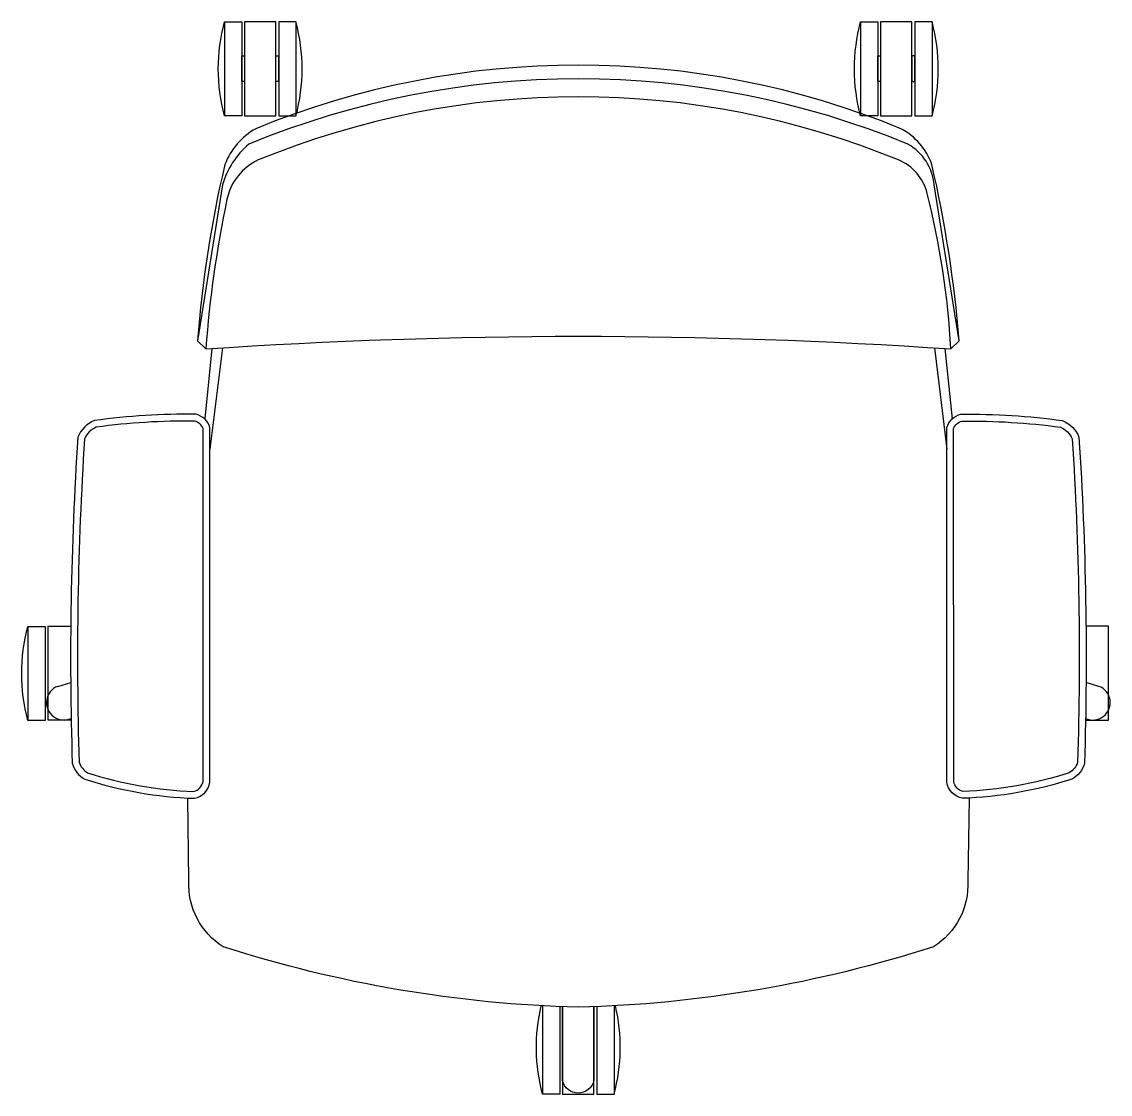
# Model space of a CAD drawing. Header units: inches. Extents: x 164.3 to 247.9, y 15.6 to 56.7.
# Drawn here: x 226.6077 to 227.0734, y 29.3075 to 29.7665 of the extents above; entities that cross this region are included whole.
import ezdxf

# ---------------------------------------------------------------- set-up
doc = ezdxf.new("R2010")
doc.units = ezdxf.units.IN
doc.header["$MEASUREMENT"] = 0
doc.layers.add('linecad.com', color=7, linetype='Continuous')

msp = doc.modelspace()

# ---------------------------------------------------------------- linework, layer by layer
at = {"layer": 'linecad.com', "color": 0}
for points in [[(226.69444, 29.76639), (226.70183, 29.76639), (226.70183, 29.7262), (226.69444, 29.7262, -0.132264)], [(226.725, 29.76639), (226.71762, 29.76639), (226.71762, 29.7262), (226.725, 29.7262, 0.132264)], [(226.96661, 29.76639), (226.974, 29.76639), (226.974, 29.7262), (226.96661, 29.7262, -0.132264)], [(226.99717, 29.76639), (226.98979, 29.76639), (226.98979, 29.7262), (226.99717, 29.7262, 0.132264)], [(226.68649, 29.62645, -0.034196), (227.00518, 29.62645, 0.048918), (226.99505, 29.69302, 0.23913), (226.98277, 29.70733, 0.197425), (226.70889, 29.70733, 0.232708), (226.69547, 29.69054, 0.033538)], [(226.6822, 29.59853, 0.036942), (226.63879, 29.59583, 0.205386), (226.63165, 29.58865, 0.023869), (226.6293, 29.44915, 0.207684), (226.63468, 29.44235, 0.069937), (226.68157, 29.43413, 0.314992), (226.68821, 29.44103), (226.68823, 29.59286, 0.2627)], [(227.00947, 29.59853, -0.036942), (227.05289, 29.59583, -0.205386), (227.06002, 29.58865, -0.023869), (227.06237, 29.44915, -0.207684), (227.05699, 29.44235, -0.069937), (227.0101, 29.43413, -0.314992), (227.00347, 29.44103), (227.00344, 29.59286, -0.2627)], [(226.68179, 29.59558, 0.036286), (226.63957, 29.59297, 0.184954), (226.63456, 29.58796, 0.023722), (226.63224, 29.44961, 0.189455), (226.63586, 29.44506, 0.068952), (226.6813, 29.43708, 0.289319), (226.68526, 29.44128), (226.68529, 29.59236, 0.228492)], [(227.00988, 29.59558, -0.036286), (227.0521, 29.59297, -0.184954), (227.05711, 29.58796, -0.023722), (227.05944, 29.44961, -0.189455), (227.05581, 29.44506, -0.068952), (227.01037, 29.43708, -0.289319), (227.00642, 29.44128), (227.00639, 29.59236, -0.228492)], [(226.61036, 29.50766), (226.61775, 29.50766), (226.61775, 29.46747), (226.61036, 29.46747, -0.132264)]]:
    msp.add_lwpolyline(points, format="xyb", close=True, dxfattribs=at)
for points in [[(226.69444, 29.76639), (226.69444, 29.7262)], [(226.725, 29.76639), (226.725, 29.7262)], [(226.96661, 29.76639), (226.96661, 29.7262)], [(226.99717, 29.76639), (226.99717, 29.7262)], [(226.68909, 29.62665), (226.68596, 29.59649)], [(226.69352, 29.62692), (226.68823, 29.5836)], [(226.99815, 29.62692), (227.00344, 29.5836)], [(227.00259, 29.62665), (227.00571, 29.59649)], [(226.61036, 29.50766), (226.61036, 29.46747)], [(226.62885, 29.46755), (226.619, 29.46755), (226.619, 29.50775), (226.62867, 29.50775)], [(227.06282, 29.46755), (227.07267, 29.46755), (227.07267, 29.50775), (227.06301, 29.50775)], [(226.62311, 29.48206), (226.62865, 29.48375)], [(227.06857, 29.48206), (227.06303, 29.48375)], [(226.83055, 29.34531), (226.83055, 29.30748)], [(226.83905, 29.34491), (226.83905, 29.30757), (226.85247, 29.30757), (226.85247, 29.3449)], [(226.86111, 29.3453), (226.86111, 29.30748)]]:
    msp.add_lwpolyline(points, dxfattribs=at)
for points in [[(226.71637, 29.76649), (226.70294, 29.76649), (226.70294, 29.72629), (226.71637, 29.72629)], [(226.98853, 29.76649), (226.97511, 29.76649), (226.97511, 29.72629), (226.98853, 29.72629)], [(226.70183, 29.75191), (226.70294, 29.75191), (226.70294, 29.74092), (226.70183, 29.74092)], [(226.71637, 29.75191), (226.71761, 29.75191), (226.71761, 29.74092), (226.71637, 29.74092)], [(226.974, 29.75191), (226.97511, 29.75191), (226.97511, 29.74092), (226.974, 29.74092)], [(226.98978, 29.75191), (226.98853, 29.75188), (226.98853, 29.74089), (226.98978, 29.74092)]]:
    msp.add_lwpolyline(points, close=True, dxfattribs=at)
for points in [[(227.00877, 29.62986, 0.036562), (226.99707, 29.7054, 0.18741), (226.98385, 29.72072, 0.197175), (226.70783, 29.72072, 0.17293), (226.69461, 29.7054, 0.039433), (226.68291, 29.62986)], [(227.00518, 29.62645), (227.00876, 29.62986), (226.99802, 29.69671, 0.246313), (226.98686, 29.71408, 0.198235), (226.70481, 29.71408, 0.149718), (226.69365, 29.69671), (226.68291, 29.62986), (226.68649, 29.62645)], [(227.01298, 29.43425), (227.01246, 29.39878, -0.271607), (226.99777, 29.37059, -0.071293), (226.84584, 29.34468, -0.071293), (226.6939, 29.37059, -0.271607), (226.67921, 29.39878), (226.67869, 29.43425)], [(226.83793, 29.34495), (226.83793, 29.30748), (226.83055, 29.30748, -0.124353), (226.82996, 29.34534, -0.124353)], [(226.85247, 29.3449), (226.85247, 29.31332, -0.791848), (226.83905, 29.31332), (226.83905, 29.34491)], [(226.85372, 29.34495), (226.85372, 29.30748), (226.86111, 29.30748, 0.124348), (226.8617, 29.34534, 0.124348)]]:
    msp.add_lwpolyline(points, format="xyb", dxfattribs=at)
for centre, start, end in [((226.62574, 29.47509), 110.7248, 294.5195), ((227.06593, 29.47509), 245.4805, 69.2752)]:
    msp.add_arc(centre, 0.00745, start, end, dxfattribs=at)

doc.saveas('drawing.dxf')
